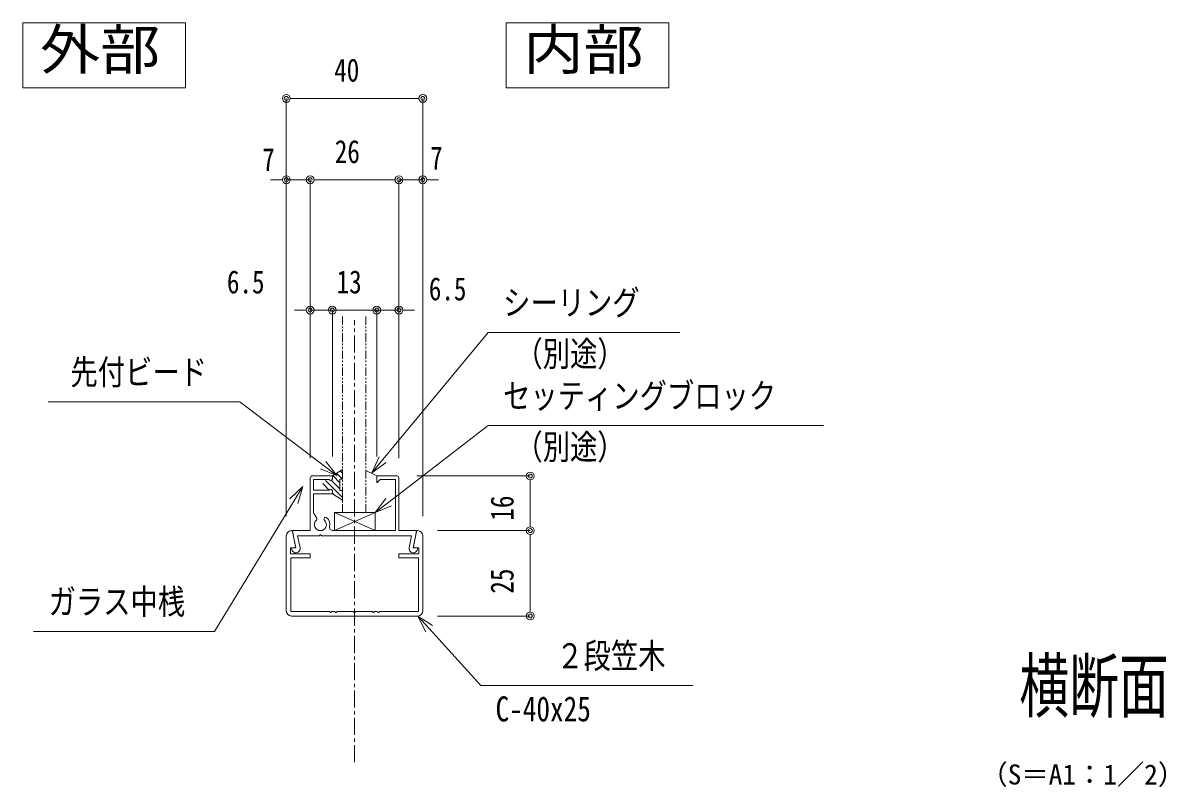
# Model space of a CAD drawing. Units: millimetres, scale not verified, with parts at other scales. Extents: x -3554 to 3554, y -1188 to 1188.
# Drawn here: x 2170 to 2840, y -7 to 441 of the extents above; entities that cross this region are included whole.
import ezdxf
from ezdxf.enums import TextEntityAlignment as Align

# ---------------------------------------------------------------- set-up
doc = ezdxf.new("R2010")
doc.units = ezdxf.units.MM
doc.header["$LTSCALE"] = 8
doc.linetypes.add('USER1', pattern=[2, 1.25, -0.25, 0.25, -0.25])
doc.linetypes.add('USER2', pattern=[1.25, 0.625, -0.125, 0.125, -0.125, 0.125, -0.125])
for name, color, linetype, lineweight in [('0-0_0', 7, 'Continuous', 18), ('0-3_アンカ__', 4, 'Continuous', 18), ('0-5_6_U_FF8A_U_FF6F_U_FF81_U_FF9D_U_FF78_U_FF9E', 4, 'Continuous', 18), ('0-7_3中心線', 2, 'USER1', 18), ('0-8_41_U_FF71_U_FF99_U_FF90', 6, 'Continuous', 18), ('0-9_1手摺寸法', 3, 'Continuous', 18), ('0-B_P4-12', 7, 'Continuous', 18), ('0-C_2a', 1, 'USER2', 18), ('1-4_CYAN', 4, 'Continuous', 18)]:
    doc.layers.add(name, color=color, linetype=linetype, lineweight=lineweight)
doc.styles.add('ＭＳ ゴシック', font='')
doc.styles.get('ＭＳ ゴシック').set_extended_font_data('MS Gothic')

msp = doc.modelspace()

# ---------------------------------------------------------------- linework, layer by layer
at = {"layer": '0-0_0'}
for p, q in [((2326.881, 396.647), (2329.181, 396.647)), ((2402.281, 396.647), (2399.981, 396.647)), ((2322.281, 348.992), (2319.981, 348.992)), ((2340.881, 348.992), (2343.181, 348.992)), ((2340.881, 348.992), (2343.181, 348.992)), ((2388.281, 348.992), (2385.981, 348.992)), ((2388.281, 348.992), (2385.981, 348.992)), ((2406.881, 348.992), (2409.181, 348.992)), ((2336.281, 272.645), (2333.981, 272.645)), ((2349.281, 272.645), (2346.981, 272.645)), ((2353.881, 272.645), (2356.181, 272.645)), ((2375.281, 272.645), (2372.981, 272.645)), ((2379.881, 272.645), (2382.181, 272.645)), ((2392.881, 272.645), (2395.181, 272.645)), ((2467.515, 173.219), (2467.515, 170.919)), ((2467.515, 145.819), (2467.515, 148.119)), ((2467.515, 141.219), (2467.515, 138.919)), ((2467.515, 95.819), (2467.515, 98.119))]:
    msp.add_line(p, q, dxfattribs=at)
for points in [[(2374.676, 177.395), (2381.061, 185.091), (2442.871, 259.597), (2555.17, 259.597)], [(2354.145, 175.774), (2346.188, 181.831), (2297.439, 218.94), (2185.14, 218.94)], [(2376.661, 154.083), (2384.584, 160.184), (2442.871, 205.067), (2639.359, 205.067)], [(2347.811, 183.963), (2354.145, 175.774), (2344.565, 179.699)], [(2378.999, 186.802), (2374.676, 177.395), (2383.123, 183.38)], [(2334.256, 169.29), (2329.041, 160.757), (2282.437, 84.503), (2176.403, 84.503)], [(2331.327, 159.36), (2334.256, 169.29), (2326.755, 162.155)], [(2382.949, 162.307), (2376.661, 154.083), (2386.219, 158.061)], [(2410.286, 87.915), (2401.581, 93.519), (2406.318, 84.313)], [(2401.581, 93.519), (2408.302, 86.114), (2438.525, 52.814), (2562.706, 52.814)]]:
    msp.add_lwpolyline(points, dxfattribs=at)
for centre, radius in [((2324.581, 396.647), 2.3), ((2324.581, 396.647), 1.15), ((2404.581, 396.647), 2.3), ((2404.581, 396.647), 1.15), ((2324.581, 348.992), 2.3), ((2324.581, 348.992), 1.15), ((2338.581, 348.992), 2.3), ((2338.581, 348.992), 2.3), ((2338.581, 348.992), 1.15), ((2338.581, 348.992), 1.15), ((2390.581, 348.992), 2.3), ((2390.581, 348.992), 2.3), ((2390.581, 348.992), 1.15), ((2390.581, 348.992), 1.15), ((2404.581, 348.992), 2.3), ((2404.581, 348.992), 1.15), ((2338.581, 272.645), 2.3), ((2351.581, 272.645), 2.3), ((2351.581, 272.645), 2.3), ((2377.581, 272.645), 2.3), ((2377.581, 272.645), 2.3), ((2390.581, 272.645), 2.3), ((2338.581, 272.645), 1.15), ((2351.581, 272.645), 1.15), ((2351.581, 272.645), 1.15), ((2377.581, 272.645), 1.15), ((2377.581, 272.645), 1.15), ((2390.581, 272.645), 1.15), ((2467.515, 175.519), 2.3), ((2467.515, 175.519), 1.15), ((2467.515, 143.519), 2.3), ((2467.515, 143.519), 2.3), ((2467.515, 143.519), 1.15), ((2467.515, 143.519), 1.15), ((2467.515, 93.519), 2.3), ((2467.515, 93.519), 1.15)]:
    msp.add_circle(centre, radius, dxfattribs=at)
at = {"layer": '0-3_アンカ__'}
for p, q in [((2357.581, 173.644), (2356.046, 173.644)), ((2356.046, 173.644), (2356.046, 166.994)), ((2357.581, 166.994), (2356.046, 166.994))]:
    msp.add_line(p, q, dxfattribs=at)
at = {"layer": '0-5_6_U_FF8A_U_FF6F_U_FF81_U_FF9D_U_FF78_U_FF9E'}
for p, q in [((2351.581, 175.519), (2357.581, 179.319)), ((2351.581, 175.519), (2351.581, 173.819)), ((2351.89, 175.715), (2356.046, 171.559)), ((2354.055, 177.086), (2357.497, 173.644)), ((2356.22, 178.456), (2357.581, 177.095)), ((2357.581, 179.319), (2357.581, 173.644)), ((2345.901, 171.097), (2349.702, 167.296)), ((2347.628, 172.906), (2357.581, 162.952)), ((2349.627, 173.519), (2348.45, 173.519)), ((2351.103, 172.966), (2356.046, 168.023)), ((2349.627, 167.119), (2348.45, 167.119)), ((2351.581, 165.417), (2352.394, 164.604)), ((2357.075, 166.994), (2357.581, 166.488)), ((2357.581, 166.994), (2357.581, 161.319))]:
    msp.add_line(p, q, dxfattribs=at)
msp.add_lwpolyline([(2351.581, 166.819), (2351.581, 165.119), (2357.581, 161.319)], dxfattribs=at)
for centre, start, end in [((2350.581, 173.819), 197.4576, 0), ((2350.581, 166.819), 0, 162.5424)]:
    msp.add_arc(centre, 1, start, end, dxfattribs=at)
at = {"layer": '0-7_3中心線'}
msp.add_line((2364.581, 7.85), (2364.581, 266.853), dxfattribs=at)
at = {"layer": '0-8_41_U_FF71_U_FF99_U_FF90'}
for p, q in [((2338.581, 143.519), (2338.581, 174.519)), ((2339.581, 175.519), (2351.581, 175.519)), ((2351.581, 173.819), (2351.581, 175.519)), ((2377.581, 171.519), (2377.581, 175.519)), ((2377.581, 175.519), (2389.581, 175.519)), ((2390.581, 143.519), (2390.581, 174.519)), ((2340.581, 173.519), (2349.627, 173.519)), ((2340.581, 167.119), (2340.581, 173.519)), ((2377.581, 171.519), (2379.581, 173.519)), ((2379.581, 173.519), (2388.581, 173.519)), ((2388.581, 143.519), (2388.581, 173.519)), ((2340.581, 167.119), (2349.627, 167.119)), ((2340.581, 165.119), (2351.581, 165.119)), ((2340.581, 153.947), (2340.581, 165.119)), ((2351.581, 165.119), (2351.581, 166.819)), ((2342.443, 150.724), (2340.581, 153.947)), ((2327.581, 143.519), (2327.853, 143.519)), ((2328.246, 143.197), (2330.038, 134.237)), ((2328.277, 143.041), (2330.181, 133.519)), ((2338.581, 143.519), (2328.669, 143.519)), ((2344.919, 140.933), (2345.181, 140.519)), ((2388.581, 143.519), (2351.93, 143.519)), ((2390.581, 143.519), (2400.493, 143.519)), ((2400.886, 143.041), (2398.981, 133.519)), ((2400.917, 143.197), (2399.125, 134.237)), ((2401.581, 143.519), (2401.309, 143.519)), ((2324.581, 96.519), (2324.581, 140.519)), ((2331.229, 140.519), (2332.65, 133.412)), ((2364.581, 140.519), (2345.181, 140.519)), ((2364.581, 140.519), (2345.181, 140.519)), ((2364.581, 140.519), (2397.934, 140.519)), ((2397.934, 140.519), (2396.513, 133.412)), ((2404.581, 96.519), (2404.581, 140.519)), ((2326.981, 129.919), (2326.981, 133.519)), ((2326.981, 133.519), (2329.45, 133.519)), ((2326.981, 129.919), (2338.581, 129.919)), ((2327.181, 96.119), (2327.181, 127.519)), ((2327.181, 127.519), (2338.581, 127.519)), ((2330.181, 133.519), (2328.081, 133.519)), ((2338.581, 127.519), (2338.581, 129.919)), ((2390.581, 127.519), (2390.581, 129.919)), ((2402.181, 129.919), (2390.581, 129.919)), ((2401.981, 127.519), (2390.581, 127.519)), ((2398.981, 133.519), (2401.081, 133.519)), ((2402.181, 133.519), (2399.713, 133.519)), ((2401.981, 96.119), (2401.981, 127.519)), ((2402.181, 129.919), (2402.181, 133.519)), ((2349.981, 96.119), (2327.181, 96.119)), ((2350.243, 95.705), (2349.981, 96.119)), ((2350.919, 95.705), (2351.181, 96.119)), ((2352.981, 96.119), (2351.181, 96.119)), ((2353.243, 95.705), (2352.981, 96.119)), ((2353.919, 95.705), (2354.181, 96.119)), ((2363.981, 96.119), (2354.181, 96.119)), ((2364.243, 95.705), (2363.981, 96.119)), ((2364.919, 95.705), (2365.181, 96.119)), ((2365.181, 96.119), (2374.981, 96.119)), ((2375.243, 95.705), (2374.981, 96.119)), ((2375.919, 95.705), (2376.181, 96.119)), ((2376.181, 96.119), (2377.981, 96.119)), ((2378.243, 95.705), (2377.981, 96.119)), ((2378.919, 95.705), (2379.181, 96.119)), ((2379.181, 96.119), (2401.981, 96.119)), ((2364.581, 93.519), (2327.581, 93.519)), ((2364.581, 93.519), (2401.581, 93.519))]:
    msp.add_line(p, q, dxfattribs=at)
msp.add_lwpolyline([(2344.243, 140.933), (2343.981, 140.519), (2331.229, 140.519)], dxfattribs=at)
for centre, radius, start, end in [((2339.581, 174.519), 1, 90, 180), ((2389.581, 174.519), 1, 0, 90), ((2350.581, 173.819), 1, 197.4576, 0), ((2350.581, 166.819), 1, 0, 162.5424), ((2344.581, 147.019), 3.5, 132.75874, 47.16041), ((2341.526, 150.323), 1, 312.75874, 23.62063), ((2347.641, 150.319), 1, 47.16041, 227.16041), ((2344.581, 147.019), 5.5, 348.46304, 47.16041), ((2327.581, 140.519), 3, 90, 180), ((2327.853, 143.119), 0.4, 11.30993, 90), ((2328.669, 143.119), 0.4, 90, 191.30993), ((2344.581, 140.719), 0.4, 32.33353, 147.66647), ((2351.93, 145.519), 2, 168.46304, 270), ((2400.493, 143.119), 0.4, 348.69007, 90), ((2401.309, 143.119), 0.4, 90, 168.69007), ((2401.581, 140.519), 3, 0, 90), ((2329.45, 134.119), 0.6, 270, 11.30993), ((2399.713, 134.119), 0.6, 168.69007, 270), ((2328.081, 133.119), 0.4, 90, 180), ((2330.181, 133.019), 2.5, 176.18487, 9.05147), ((2398.981, 133.019), 2.5, 170.94853, 3.81513), ((2401.081, 133.119), 0.4, 9.54709, 90), ((2327.581, 96.519), 3, 180, 270), ((2350.581, 95.919), 0.4, 212.33353, 327.66647), ((2353.581, 95.919), 0.4, 212.33353, 327.66647), ((2364.581, 95.919), 0.4, 212.33353, 270), ((2364.581, 95.919), 0.4, 270, 327.66647), ((2375.581, 95.919), 0.4, 212.33353, 327.66647), ((2378.581, 95.919), 0.4, 212.33353, 327.66647), ((2401.581, 96.519), 3, 270, 0)]:
    msp.add_arc(centre, radius, start, end, dxfattribs=at)
at = {"layer": '0-9_1手摺寸法'}
for p, q in [((2324.581, 152.019), (2324.581, 396.647)), ((2399.981, 396.647), (2329.181, 396.647)), ((2404.581, 152.019), (2404.581, 396.647)), ((2319.981, 348.992), (2315.381, 348.992)), ((2324.581, 152.019), (2324.581, 348.992)), ((2338.581, 348.992), (2324.581, 348.992)), ((2338.581, 186.019), (2338.581, 348.992)), ((2338.581, 186.019), (2338.581, 348.992)), ((2385.981, 348.992), (2343.181, 348.992)), ((2343.181, 348.992), (2347.781, 348.992)), ((2385.981, 348.992), (2381.381, 348.992)), ((2390.581, 186.019), (2390.581, 348.992)), ((2404.581, 348.992), (2390.581, 348.992)), ((2390.581, 186.019), (2390.581, 348.992)), ((2404.581, 152.019), (2404.581, 348.992)), ((2409.181, 348.992), (2413.781, 348.992)), ((2333.981, 272.645), (2329.381, 272.645)), ((2338.581, 186.019), (2338.581, 272.645)), ((2351.581, 272.645), (2338.581, 272.645)), ((2346.981, 272.645), (2342.381, 272.645)), ((2351.581, 187.019), (2351.581, 272.645)), ((2377.581, 272.645), (2351.581, 272.645)), ((2351.581, 187.019), (2351.581, 272.645)), ((2356.181, 272.645), (2360.781, 272.645)), ((2372.981, 272.645), (2368.381, 272.645)), ((2377.581, 187.019), (2377.581, 272.645)), ((2390.581, 272.645), (2377.581, 272.645)), ((2377.581, 187.019), (2377.581, 272.645)), ((2382.181, 272.645), (2386.781, 272.645)), ((2390.581, 186.019), (2390.581, 272.645)), ((2395.181, 272.645), (2399.781, 272.645)), ((2401.081, 175.519), (2467.515, 175.519)), ((2467.515, 170.919), (2467.515, 148.119)), ((2376.661, 154.083), (2352.896, 143.519)), ((2352.896, 154.083), (2376.661, 143.519)), ((2413.081, 143.519), (2467.515, 143.519)), ((2413.081, 143.519), (2467.515, 143.519)), ((2467.515, 138.919), (2467.515, 98.119)), ((2413.081, 93.519), (2467.515, 93.519))]:
    msp.add_line(p, q, dxfattribs=at)
msp.add_lwpolyline([(2352.896, 143.519), (2376.661, 143.519), (2376.661, 154.083), (2352.896, 154.083)], close=True, dxfattribs=at)
at = {"layer": '0-B_P4-12'}
for p, q in [((2170.245, 440.87), (2170.245, 402.859)), ((2453.464, 440.87), (2453.464, 402.859))]:
    msp.add_line(p, q, dxfattribs=at)
for points in [[(2170.245, 402.859), (2265.57, 402.859), (2265.57, 440.87), (2170.245, 440.87)], [(2453.464, 402.859), (2548.79, 402.859), (2548.79, 440.87), (2453.464, 440.87)]]:
    msp.add_lwpolyline(points, dxfattribs=at)
at = {"layer": '0-C_2a'}
msp.add_line((2371.181, 154.083), (2371.181, 268.974), dxfattribs=at)
msp.add_lwpolyline([(2371.181, 154.083), (2357.581, 154.083), (2357.581, 268.974)], dxfattribs=at)
at = {"layer": '1-4_CYAN'}
msp.add_line((2377.581, 175.519), (2371.181, 178.663), dxfattribs=at)

# ---------------------------------------------------------------- texts
at = {"layer": '0-0_0', "style": 'ＭＳ ゴシック'}
for s, height, width, p in [('シーリング', 14.66, 0.8, (2451.607, 265.3)), ('（別途）', 14.66, 0.8, (2458.841, 235.368)), ('先付ビード', 14.66, 0.8, (2198.143, 224.643)), ('セッティングブロック', 14.66, 0.8, (2451.607, 210.77)), ('（別途）', 14.66, 0.8, (2458.841, 180.838)), ('ガラス中桟', 14.66, 0.8, (2185.336, 90.206)), ('２段笠木 ', 14.66, 0.8, (2482.803, 58.517)), ('横断面', 30.55, 0.7, (2754.103, 28.231)), ('C-40x25', 14.66, 0.8, (2447.192, 27.397))]:
    msp.add_text(s, height=height, dxfattribs=dict(at, width=width)).set_placement(p, align=Align.BOTTOM_LEFT)
msp.add_text('（S＝A1：1／2）', height=11.73, dxfattribs=at).set_placement((2731.305, -8.679), align=Align.BOTTOM_LEFT)
at = {"layer": '0-9_1手摺寸法', "color": 7, "style": 'ＭＳ ゴシック', "width": 0.8}
for s, p in [('40', (2352.665, 402.397)), ('26', (2353.016, 354.742)), ('7', (2310.475, 349.995)), ('7', (2408.875, 350.951)), ('6.5', (2289.822, 278.395)), ('13', (2354.067, 278.395)), ('6.5', (2408.115, 274.333))]:
    msp.add_text(s, height=13.49, dxfattribs=at).set_placement(p, align=Align.BOTTOM_LEFT)
for s, p in [('16', (2461.765, 149.355)), ('25', (2461.765, 106.603))]:
    msp.add_text(s, height=13.49, rotation=90, dxfattribs=at).set_placement(p, align=Align.BOTTOM_LEFT)
at = {"layer": '0-B_P4-12', "style": 'ＭＳ ゴシック', "width": 1.1}
for s, p in [('外部', (2180.304, 406.492)), ('内部', (2463.524, 406.492))]:
    msp.add_text(s, height=23.46, dxfattribs=at).set_placement(p, align=Align.BOTTOM_LEFT)

doc.saveas('drawing.dxf')
